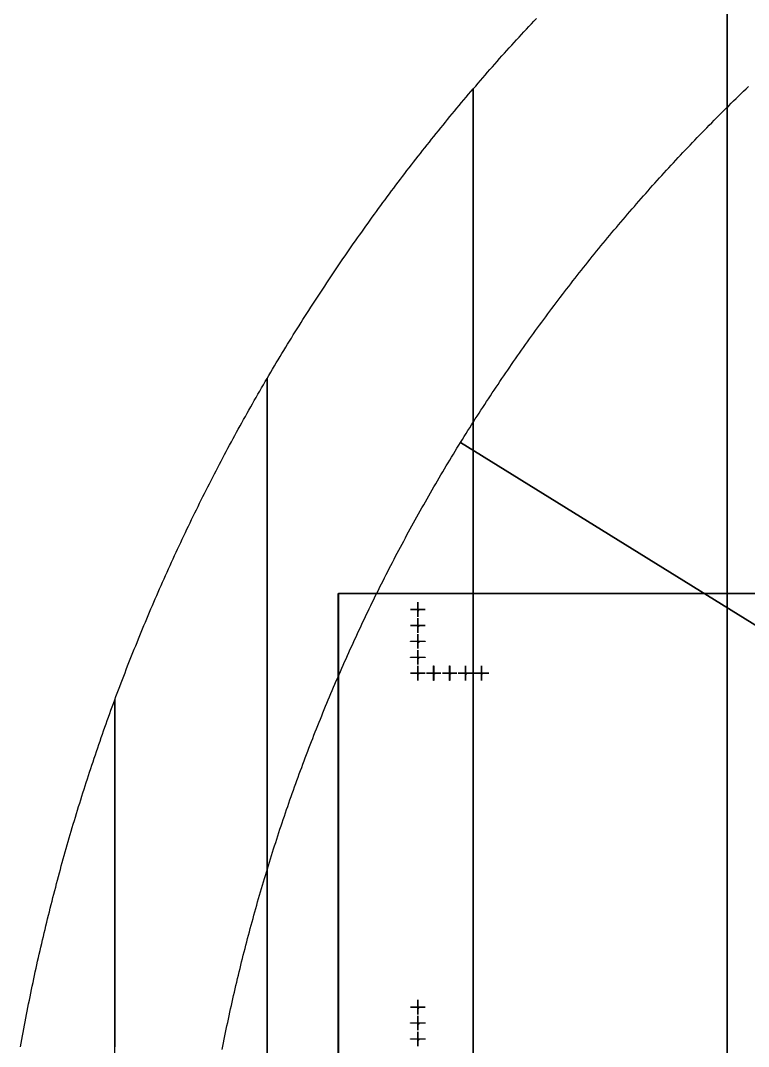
# Model space of a CAD drawing. Extents: x -25400 to 25400, y -24113 to 25400.
# Drawn here: x -25006 to -15848, y 4459 to 17359 of the extents above; entities that cross this region are included whole.
import ezdxf

# ---------------------------------------------------------------- set-up
doc = ezdxf.new("R2010")
doc.units = 0
for name, color, linetype in [('L0D0', 1, 'CONTINUOUS'), ('L1D0', 2, 'CONTINUOUS'), ('L3D0', 3, 'CONTINUOUS')]:
    doc.layers.add(name, color=color, linetype=linetype)

msp = doc.modelspace()

# ---------------------------------------------------------------- linework, layer by layer
at = {"layer": 'L0D0'}
for points in [[(-16115.797, 19632.653), (-16115.797, -19632.653)], [(-16115.797, -19632.653), (-16115.797, 19632.653)], [(-19309.859, -16501.193), (-19309.859, 16501.193), (-19280.137, 16535.91), (-19250.352, 16570.574), (-19220.506, 16605.185), (-19190.597, 16639.742), (-19160.625, 16674.245), (-19130.592, 16708.693), (-19100.497, 16743.088), (-19070.34, 16777.429), (-19040.122, 16811.715), (-19009.842, 16845.947), (-18979.5, 16880.124), (-18949.096, 16914.247), (-18918.632, 16948.315), (-18888.106, 16982.328), (-18857.519, 17016.286), (-18826.871, 17050.189), (-18796.162, 17084.036), (-18765.392, 17117.829), (-18734.561, 17151.566), (-18703.67, 17185.247), (-18672.718, 17218.873), (-18641.706, 17252.443), (-18610.633, 17285.957), (-18579.501, 17319.416), (-18548.308, 17352.818), (-18517.055, 17386.164)], [(0, 0), (-19469.972, 12055.297), (-19447.088, 12092.178), (-19424.134, 12129.016), (-19401.11, 12165.81), (-19378.016, 12202.561), (-19354.853, 12239.267), (-19331.62, 12275.93), (-19308.318, 12312.549), (-19284.946, 12349.123), (-19261.505, 12385.653), (-19237.995, 12422.139), (-19214.416, 12458.58), (-19190.768, 12494.976), (-19167.051, 12531.328), (-19143.265, 12567.634), (-19119.41, 12603.895), (-19095.486, 12640.111), (-19071.494, 12676.281), (-19047.434, 12712.406), (-19023.304, 12748.486), (-18999.107, 12784.519), (-18974.841, 12820.507), (-18950.508, 12856.448), (-18926.106, 12892.344), (-18901.636, 12928.192), (-18877.098, 12963.995), (-18852.493, 12999.751), (-18827.819, 13035.46), (-18803.078, 13071.123), (-18778.27, 13106.738), (-18753.394, 13142.307), (-18728.45, 13177.828), (-18703.44, 13213.302), (-18678.362, 13248.728), (-18653.217, 13284.107), (-18628.005, 13319.438), (-18602.726, 13354.721), (-18577.381, 13389.956), (-18551.968, 13425.143), (-18526.489, 13460.282), (-18500.944, 13495.373), (-18475.331, 13530.415), (-18449.653, 13565.408), (-18423.908, 13600.353), (-18398.097, 13635.249), (-18372.22, 13670.096), (-18346.277, 13704.894), (-18320.268, 13739.642), (-18294.194, 13774.341), (-18268.053, 13808.991), (-18241.847, 13843.591), (-18215.576, 13878.141), (-18189.238, 13912.642), (-18162.836, 13947.092), (-18136.368, 13981.493), (-18109.836, 14015.843), (-18083.238, 14050.143), (-18056.575, 14084.392), (-18029.847, 14118.591), (-18003.055, 14152.739), (-17976.198, 14186.836), (-17949.276, 14220.882), (-17922.29, 14254.877), (-17895.239, 14288.821), (-17868.124, 14322.714), (-17840.945, 14356.555), (-17813.702, 14390.345), (-17786.395, 14424.083), (-17759.024, 14457.769), (-17731.589, 14491.403), (-17704.09, 14524.985), (-17676.528, 14558.515), (-17648.903, 14591.992), (-17621.214, 14625.417), (-17593.461, 14658.79), (-17565.646, 14692.11), (-17537.767, 14725.377), (-17509.825, 14758.591), (-17481.821, 14791.753), (-17453.753, 14824.861), (-17425.623, 14857.916), (-17397.431, 14890.917), (-17369.175, 14923.865), (-17340.858, 14956.759), (-17312.478, 14989.6), (-17284.036, 15022.387), (-17255.532, 15055.12), (-17226.966, 15087.798), (-17198.337, 15120.423), (-17169.648, 15152.993), (-17140.896, 15185.509), (-17112.083, 15217.97), (-17083.208, 15250.377), (-17054.273, 15282.728), (-17025.275, 15315.025), (-16996.217, 15347.267), (-16967.098, 15379.454), (-16937.917, 15411.585), (-16908.676, 15443.661), (-16879.374, 15475.682), (-16850.011, 15507.647), (-16820.588, 15539.556), (-16791.105, 15571.41), (-16761.561, 15603.207), (-16731.957, 15634.949), (-16702.293, 15666.634), (-16672.568, 15698.263), (-16642.784, 15729.836), (-16612.94, 15761.352), (-16583.037, 15792.811), (-16553.074, 15824.214), (-16523.051, 15855.56), (-16492.969, 15886.849), (-16462.828, 15918.081), (-16432.627, 15949.256), (-16402.368, 15980.373), (-16372.05, 16011.433), (-16341.673, 16042.436), (-16311.237, 16073.38), (-16280.742, 16104.268), (-16250.189, 16135.097), (-16219.578, 16165.868), (-16188.908, 16196.581), (-16158.181, 16227.236), (-16127.395, 16257.833), (-16096.551, 16288.371), (-16065.65, 16318.851), (-16034.69, 16349.272), (-16003.673, 16379.635), (-15972.599, 16409.938), (-15941.467, 16440.183), (-15910.278, 16470.369), (-15879.032, 16500.495), (-15847.729, 16530.562)], [(-21905.071, -12857.988), (-21905.071, 12857.988), (-21881.901, 12897.381), (-21858.659, 12936.732), (-21835.346, 12976.042), (-21811.963, 13015.309), (-21788.509, 13054.534), (-21764.985, 13093.718), (-21741.39, 13132.858), (-21717.725, 13171.956), (-21693.989, 13211.012), (-21670.183, 13250.025), (-21646.307, 13288.995), (-21622.361, 13327.922), (-21598.345, 13366.805), (-21574.259, 13405.646), (-21550.104, 13444.443), (-21525.878, 13483.196), (-21501.583, 13521.906), (-21477.218, 13560.572), (-21452.783, 13599.194), (-21428.28, 13637.772), (-21403.706, 13676.306), (-21379.064, 13714.796), (-21354.352, 13753.241), (-21329.571, 13791.642), (-21304.721, 13829.998), (-21279.802, 13868.31), (-21254.815, 13906.576), (-21229.758, 13944.798), (-21204.633, 13982.974), (-21179.439, 14021.105), (-21154.176, 14059.191), (-21128.845, 14097.231), (-21103.445, 14135.225), (-21077.978, 14173.174), (-21052.442, 14211.077), (-21026.838, 14248.933), (-21001.165, 14286.744), (-20975.425, 14324.509), (-20949.617, 14362.227), (-20923.741, 14399.898), (-20897.797, 14437.523), (-20871.786, 14475.101), (-20845.707, 14512.633), (-20819.56, 14550.117), (-20793.347, 14587.554), (-20767.065, 14624.944), (-20740.717, 14662.287), (-20714.302, 14699.582), (-20687.819, 14736.83), (-20661.269, 14774.03), (-20634.653, 14811.182), (-20607.97, 14848.286), (-20581.22, 14885.342), (-20554.403, 14922.35), (-20527.52, 14959.309), (-20500.57, 14996.22), (-20473.554, 15033.083), (-20446.472, 15069.897), (-20419.323, 15106.662), (-20392.109, 15143.378), (-20364.828, 15180.045), (-20337.482, 15216.663), (-20310.069, 15253.232), (-20282.591, 15289.751), (-20255.047, 15326.221), (-20227.438, 15362.641), (-20199.763, 15399.012), (-20172.023, 15435.333), (-20144.217, 15471.603), (-20116.347, 15507.824), (-20088.411, 15543.994), (-20060.41, 15580.114), (-20032.344, 15616.184), (-20004.213, 15652.203), (-19976.018, 15688.171), (-19947.757, 15724.089), (-19919.433, 15759.956), (-19891.043, 15795.771), (-19862.59, 15831.536), (-19834.072, 15867.249), (-19805.49, 15902.911), (-19776.843, 15938.522), (-19748.133, 15974.08), (-19719.359, 16009.587), (-19690.521, 16045.043), (-19661.619, 16080.446), (-19632.653, 16115.797), (-19603.624, 16151.096), (-19574.532, 16186.343), (-19545.376, 16221.538), (-19516.157, 16256.68), (-19486.874, 16291.769), (-19457.529, 16326.805), (-19428.12, 16361.789), (-19398.649, 16396.72), (-19369.115, 16431.597), (-19339.518, 16466.422), (-19309.859, 16501.193), (-19309.859, -16501.193)], [(-23820.952, -8816.023), (-23820.952, 8816.023), (-23805.05, 8858.87), (-23789.072, 8901.688), (-23773.017, 8944.478), (-23756.884, 8987.238), (-23740.675, 9029.97), (-23724.389, 9072.672), (-23708.026, 9115.345), (-23691.586, 9157.988), (-23675.07, 9200.602), (-23658.477, 9243.185), (-23641.807, 9285.739), (-23625.061, 9328.263), (-23608.238, 9370.757), (-23591.339, 9413.22), (-23574.364, 9455.653), (-23557.312, 9498.055), (-23540.184, 9540.427), (-23522.98, 9582.767), (-23505.699, 9625.077), (-23488.343, 9667.355), (-23470.91, 9709.602), (-23453.402, 9751.818), (-23435.817, 9794.002), (-23418.157, 9836.154), (-23400.421, 9878.275), (-23382.609, 9920.364), (-23364.721, 9962.42), (-23346.758, 10004.444), (-23328.719, 10046.436), (-23310.604, 10088.395), (-23292.415, 10130.322), (-23274.149, 10172.216), (-23255.809, 10214.077), (-23237.393, 10255.904), (-23218.902, 10297.699), (-23200.335, 10339.46), (-23181.694, 10381.188), (-23162.977, 10422.882), (-23144.186, 10464.543), (-23125.32, 10506.169), (-23106.378, 10547.762), (-23087.362, 10589.32), (-23068.271, 10630.844), (-23049.106, 10672.334), (-23029.866, 10713.789), (-23010.551, 10755.21), (-22991.162, 10796.595), (-22971.698, 10837.946), (-22952.16, 10879.262), (-22932.548, 10920.542), (-22912.862, 10961.787), (-22893.101, 11002.997), (-22873.266, 11044.171), (-22853.357, 11085.309), (-22833.374, 11126.411), (-22813.317, 11167.477), (-22793.187, 11208.507), (-22772.982, 11249.501), (-22752.704, 11290.459), (-22732.352, 11331.379), (-22711.927, 11372.264), (-22691.428, 11413.111), (-22670.855, 11453.921), (-22650.21, 11494.695), (-22629.491, 11535.431), (-22608.698, 11576.129), (-22587.832, 11616.791), (-22566.894, 11657.414), (-22545.882, 11698), (-22524.797, 11738.548), (-22503.639, 11779.058), (-22482.409, 11819.53), (-22461.105, 11859.964), (-22439.729, 11900.359), (-22418.281, 11940.716), (-22396.759, 11981.034), (-22375.166, 12021.313), (-22353.499, 12061.553), (-22331.761, 12101.755), (-22309.95, 12141.917), (-22288.067, 12182.04), (-22266.111, 12222.123), (-22244.084, 12262.167), (-22221.984, 12302.171), (-22199.813, 12342.135), (-22177.57, 12382.059), (-22155.255, 12421.944), (-22132.868, 12461.788), (-22110.41, 12501.591), (-22087.88, 12541.355), (-22065.278, 12581.077), (-22042.605, 12620.759), (-22019.861, 12660.4), (-21997.045, 12700), (-21974.158, 12739.559), (-21951.2, 12779.077), (-21928.171, 12818.553), (-21905.071, 12857.988), (-21905.071, -12857.988)], [(-22469.196, 4420.998), (-22460.776, 4463.577), (-22452.276, 4506.141), (-22443.695, 4548.688), (-22435.033, 4591.22), (-22426.291, 4633.734), (-22417.468, 4676.232), (-22408.564, 4718.713), (-22399.58, 4761.178), (-22390.516, 4803.625), (-22381.371, 4846.055), (-22372.145, 4888.467), (-22362.84, 4930.862), (-22353.454, 4973.239), (-22343.987, 5015.599), (-22334.441, 5057.94), (-22324.814, 5100.263), (-22315.107, 5142.568), (-22305.32, 5184.854), (-22295.452, 5227.122), (-22285.505, 5269.371), (-22275.477, 5311.601), (-22265.37, 5353.812), (-22255.182, 5396.004), (-22244.915, 5438.176), (-22234.568, 5480.329), (-22224.14, 5522.462), (-22213.633, 5564.575), (-22203.046, 5606.668), (-22192.38, 5648.741), (-22181.633, 5690.794), (-22170.807, 5732.827), (-22159.902, 5774.838), (-22148.916, 5816.829), (-22137.851, 5858.8), (-22126.707, 5900.749), (-22115.483, 5942.677), (-22104.18, 5984.583), (-22092.797, 6026.468), (-22081.335, 6068.332), (-22069.793, 6110.173), (-22058.173, 6151.993), (-22046.473, 6193.79), (-22034.694, 6235.566), (-22022.835, 6277.319), (-22010.898, 6319.049), (-21998.881, 6360.757), (-21986.786, 6402.441), (-21974.611, 6444.103), (-21962.358, 6485.742), (-21950.025, 6527.357), (-21937.614, 6568.949), (-21925.124, 6610.517), (-21912.555, 6652.062), (-21899.908, 6693.583), (-21887.181, 6735.079), (-21874.377, 6776.552), (-21861.493, 6818), (-21848.531, 6859.423), (-21835.491, 6900.822), (-21822.372, 6942.196), (-21809.175, 6983.545), (-21795.899, 7024.87), (-21782.545, 7066.168), (-21769.113, 7107.442), (-21755.602, 7148.69), (-21742.014, 7189.912), (-21728.347, 7231.109), (-21714.602, 7272.279), (-21700.78, 7313.423), (-21686.879, 7354.541), (-21672.9, 7395.633), (-21658.844, 7436.698), (-21644.71, 7477.737), (-21630.498, 7518.748), (-21616.208, 7559.733), (-21601.841, 7600.69), (-21587.396, 7641.62), (-21572.873, 7682.522), (-21558.273, 7723.397), (-21543.595, 7764.245), (-21528.841, 7805.064), (-21514.008, 7845.855), (-21499.099, 7886.618), (-21484.112, 7927.353), (-21469.048, 7968.059), (-21453.907, 8008.737), (-21438.689, 8049.386), (-21423.394, 8090.006), (-21408.022, 8130.597), (-21392.573, 8171.159), (-21377.047, 8211.691), (-21361.444, 8252.194), (-21345.765, 8292.667), (-21330.009, 8333.11), (-21314.176, 8373.524), (-21298.267, 8413.907), (-21282.281, 8454.261), (-21266.219, 8494.583), (-21250.08, 8534.876), (-21233.865, 8575.137), (-21217.574, 8615.368), (-21201.206, 8655.568), (-21184.763, 8695.737), (-21168.243, 8735.874), (-21151.647, 8775.98), (-21134.975, 8816.055), (-21118.227, 8856.098), (-21101.404, 8896.109), (-21084.504, 8936.088), (-21067.529, 8976.035), (-21050.478, 9015.95), (-21033.352, 9055.833), (-21016.15, 9095.683), (-20998.872, 9135.5), (-20981.519, 9175.284), (-20964.091, 9215.036), (-20946.588, 9254.754), (-20929.009, 9294.439), (-20911.355, 9334.091), (-20893.625, 9373.709), (-20875.821, 9413.293), (-20857.942, 9452.844), (-20839.988, 9492.361), (-20821.959, 9531.844), (-20803.855, 9571.292), (-20785.676, 9610.706), (-20767.423, 9650.085), (-20749.095, 9689.43), (-20730.693, 9728.74), (-20712.216, 9768.015), (-20693.664, 9807.255), (-20675.039, 9846.46), (-20656.339, 9885.629), (-20637.565, 9924.763), (-20618.716, 9963.861), (-20599.794, 10002.924), (-20580.798, 10041.95), (-20561.728, 10080.94), (-20542.583, 10119.895), (-20523.365, 10158.812), (-20504.074, 10197.694), (-20484.708, 10236.538), (-20465.27, 10275.346), (-20445.757, 10314.117), (-20426.171, 10352.851), (-20406.512, 10391.548), (-20386.779, 10430.207), (-20366.974, 10468.829), (-20347.095, 10507.414), (-20327.143, 10545.96), (-20307.117, 10584.469), (-20287.019, 10622.94), (-20266.848, 10661.372), (-20246.605, 10699.766), (-20226.288, 10738.122), (-20205.899, 10776.439), (-20185.437, 10814.718), (-20164.903, 10852.957), (-20144.296, 10891.158), (-20123.617, 10929.32), (-20102.866, 10967.442), (-20082.042, 11005.525), (-20061.147, 11043.568), (-20040.179, 11081.572), (-20019.139, 11119.535), (-19998.027, 11157.459), (-19976.844, 11195.343), (-19955.589, 11233.187), (-19934.262, 11270.99), (-19912.863, 11308.753), (-19891.393, 11346.475), (-19869.851, 11384.156), (-19848.238, 11421.797), (-19826.554, 11459.396), (-19804.798, 11496.954), (-19782.972, 11534.471), (-19761.074, 11571.947), (-19739.105, 11609.381), (-19717.066, 11646.773), (-19694.955, 11684.123), (-19672.774, 11721.432), (-19650.522, 11758.698), (-19628.2, 11795.922), (-19605.807, 11833.104), (-19583.343, 11870.243), (-19560.809, 11907.339), (-19538.205, 11944.393), (-19515.531, 11981.404), (-19492.787, 12018.372), (-19469.972, 12055.297), (0, 0)], [(-25006.14, 4455.665), (-24998.083, 4500.651), (-24989.944, 4545.623), (-24981.725, 4590.58), (-24973.424, 4635.523), (-24965.043, 4680.45), (-24956.581, 4725.362), (-24948.039, 4770.259), (-24939.415, 4815.141), (-24930.711, 4860.007), (-24921.926, 4904.857), (-24913.06, 4949.691), (-24904.114, 4994.509), (-24895.087, 5039.311), (-24885.979, 5084.097), (-24876.791, 5128.866), (-24867.522, 5173.619), (-24858.173, 5218.355), (-24848.743, 5263.074), (-24839.233, 5307.776), (-24829.643, 5352.461), (-24819.972, 5397.128), (-24810.221, 5441.778), (-24800.389, 5486.411), (-24790.477, 5531.026), (-24780.485, 5575.622), (-24770.413, 5620.201), (-24760.26, 5664.761), (-24750.027, 5709.304), (-24739.714, 5753.827), (-24729.322, 5798.332), (-24718.849, 5842.819), (-24708.295, 5887.286), (-24697.662, 5931.734), (-24686.949, 5976.163), (-24676.157, 6020.573), (-24665.284, 6064.963), (-24654.331, 6109.334), (-24643.299, 6153.685), (-24632.186, 6198.016), (-24620.994, 6242.326), (-24609.723, 6286.617), (-24598.371, 6330.887), (-24586.94, 6375.137), (-24575.43, 6419.366), (-24563.839, 6463.575), (-24552.17, 6507.762), (-24540.42, 6551.929), (-24528.592, 6596.074), (-24516.684, 6640.197), (-24504.696, 6684.3), (-24492.629, 6728.38), (-24480.483, 6772.439), (-24468.258, 6816.476), (-24455.953, 6860.491), (-24443.57, 6904.484), (-24431.107, 6948.454), (-24418.565, 6992.402), (-24405.944, 7036.327), (-24393.244, 7080.23), (-24380.465, 7124.109), (-24367.607, 7167.965), (-24354.67, 7211.799), (-24341.655, 7255.609), (-24328.56, 7299.395), (-24315.387, 7343.158), (-24302.135, 7386.897), (-24288.804, 7430.612), (-24275.395, 7474.303), (-24261.907, 7517.97), (-24248.341, 7561.612), (-24234.696, 7605.23), (-24220.972, 7648.823), (-24207.171, 7692.392), (-24193.29, 7735.936), (-24179.332, 7779.454), (-24165.295, 7822.948), (-24151.18, 7866.416), (-24136.987, 7909.859), (-24122.716, 7953.276), (-24108.366, 7996.667), (-24093.939, 8040.032), (-24079.433, 8083.372), (-24064.85, 8126.685), (-24050.188, 8169.972), (-24035.449, 8213.232), (-24020.632, 8256.466), (-24005.737, 8299.673), (-23990.765, 8342.854), (-23975.715, 8386.007), (-23960.587, 8429.133), (-23945.381, 8472.232), (-23930.098, 8515.303), (-23914.738, 8558.347), (-23899.3, 8601.363), (-23883.785, 8644.351), (-23868.193, 8687.312), (-23852.523, 8730.244), (-23836.776, 8773.148), (-23820.952, 8816.023), (-23820.952, 4455.665)]]:
    msp.add_lwpolyline(points, dxfattribs=at)
at = {"layer": 'L1D0'}
for points in [[(-20098.5, 9951.6), (-20098.5, 9954.1), (-20015.5, 9954.1), (-20015.5, 9951.6)], [(-20007.7, 9947.85), (-20007.7, 9952.65), (-20012.5, 9952.65), (-20012.5, 9953.05), (-20007.7, 9953.05), (-20007.7, 9957.85), (-20007.3, 9957.85), (-20007.3, 9953.05), (-20002.5, 9953.05), (-20002.5, 9952.65), (-20007.3, 9952.65), (-20007.3, 9947.85)], [(-20008.75, 9960.85), (-20008.75, 10043.85), (-20006.25, 10043.85), (-20006.25, 9960.85)], [(-20008.75, 9861.85), (-20008.75, 9944.85), (-20006.25, 9944.85), (-20006.25, 9861.85)], [(-20001.5, 9942.294), (-20001.5, 9945.85), (-19997.056, 9945.85), (-19997.056, 9944.961), (-20000.611, 9944.961), (-20000.611, 9943.183), (-19997.944, 9943.183), (-19997.944, 9942.294)], [(-20001.5, 9939.628), (-20001.5, 9940.517), (-19997.944, 9940.517), (-19997.944, 9939.628)], [(-19999.5, 9951.6), (-19999.5, 9954.1), (-19916.5, 9954.1), (-19916.5, 9951.6)], [(-19997.944, 9940.517), (-19997.944, 9942.294), (-19997.056, 9942.294), (-19997.056, 9940.517)], [(-20008.75, 9760.85), (-20008.75, 9843.85), (-20006.25, 9843.85), (-20006.25, 9760.85)], [(-20098.5, 9751.6), (-20098.5, 9754.1), (-20015.5, 9754.1), (-20015.5, 9751.6)], [(-20007.7, 9747.85), (-20007.7, 9752.65), (-20012.5, 9752.65), (-20012.5, 9753.05), (-20007.7, 9753.05), (-20007.7, 9757.85), (-20007.3, 9757.85), (-20007.3, 9753.05), (-20002.5, 9753.05), (-20002.5, 9752.65), (-20007.3, 9752.65), (-20007.3, 9747.85)], [(-20008.75, 9661.85), (-20008.75, 9744.85), (-20006.25, 9744.85), (-20006.25, 9661.85)], [(-19998.833, 9739.628), (-19998.833, 9741.406), (-20001.5, 9741.406), (-20001.5, 9743.183), (-20000.611, 9743.183), (-20000.611, 9742.294), (-19998.833, 9742.294), (-19998.833, 9744.961), (-19999.722, 9744.961), (-19999.722, 9745.85), (-19997.944, 9745.85), (-19997.944, 9742.294), (-19997.056, 9742.294), (-19997.056, 9741.406), (-19997.944, 9741.406), (-19997.944, 9739.628)], [(-20000.611, 9743.183), (-20000.611, 9744.961), (-19999.722, 9744.961), (-19999.722, 9743.183)], [(-19999.5, 9751.6), (-19999.5, 9754.1), (-19916.5, 9754.1), (-19916.5, 9751.6)], [(-20098.5, 9551.6), (-20098.5, 9554.1), (-20015.5, 9554.1), (-20015.5, 9551.6)], [(-20007.7, 9547.85), (-20007.7, 9552.65), (-20012.5, 9552.65), (-20012.5, 9553.05), (-20007.7, 9553.05), (-20007.7, 9557.85), (-20007.3, 9557.85), (-20007.3, 9553.05), (-20002.5, 9553.05), (-20002.5, 9552.65), (-20007.3, 9552.65), (-20007.3, 9547.85)], [(-20008.75, 9560.85), (-20008.75, 9643.85), (-20006.25, 9643.85), (-20006.25, 9560.85)], [(-19999.5, 9551.6), (-19999.5, 9554.1), (-19916.5, 9554.1), (-19916.5, 9551.6)], [(-20008.75, 9461.85), (-20008.75, 9544.85), (-20006.25, 9544.85), (-20006.25, 9461.85)], [(-20008.75, 9360.85), (-20008.75, 9443.85), (-20006.25, 9443.85), (-20006.25, 9360.85)], [(-20001.5, 9544.961), (-20001.5, 9545.85), (-19997.944, 9545.85), (-19997.944, 9544.961)], [(-20001.5, 9539.628), (-20001.5, 9540.517), (-19997.944, 9540.517), (-19997.944, 9539.628)], [(-20000.611, 9542.294), (-20000.611, 9543.183), (-19997.944, 9543.183), (-19997.944, 9542.294)], [(-19997.944, 9543.183), (-19997.944, 9544.961), (-19997.056, 9544.961), (-19997.056, 9543.183)], [(-19997.944, 9540.517), (-19997.944, 9542.294), (-19997.056, 9542.294), (-19997.056, 9540.517)], [(-20098.5, 9351.6), (-20098.5, 9354.1), (-20015.5, 9354.1), (-20015.5, 9351.6)], [(-20007.7, 9347.85), (-20007.7, 9352.65), (-20012.5, 9352.65), (-20012.5, 9353.05), (-20007.7, 9353.05), (-20007.7, 9357.85), (-20007.3, 9357.85), (-20007.3, 9353.05), (-20002.5, 9353.05), (-20002.5, 9352.65), (-20007.3, 9352.65), (-20007.3, 9347.85)], [(-20008.75, 9261.85), (-20008.75, 9344.85), (-20006.25, 9344.85), (-20006.25, 9261.85)], [(-20001.5, 9344.072), (-20001.5, 9344.961), (-20000.611, 9344.961), (-20000.611, 9344.072)], [(-20001.5, 9339.628), (-20001.5, 9341.406), (-20000.611, 9341.406), (-20000.611, 9340.517), (-19997.056, 9340.517), (-19997.056, 9339.628)], [(-20000.611, 9344.961), (-20000.611, 9345.85), (-19997.944, 9345.85), (-19997.944, 9344.961)], [(-20000.611, 9341.406), (-20000.611, 9342.294), (-19998.833, 9342.294), (-19998.833, 9341.406)], [(-19999.5, 9351.6), (-19999.5, 9354.1), (-19916.5, 9354.1), (-19916.5, 9351.6)], [(-19998.833, 9342.294), (-19998.833, 9343.183), (-19997.944, 9343.183), (-19997.944, 9342.294)], [(-19997.944, 9343.183), (-19997.944, 9344.961), (-19997.056, 9344.961), (-19997.056, 9343.183)], [(-20008.75, 9160.85), (-20008.75, 9243.85), (-20006.25, 9243.85), (-20006.25, 9160.85)], [(-19808.75, 9160.85), (-19808.75, 9243.85), (-19806.25, 9243.85), (-19806.25, 9160.85)], [(-19608.75, 9160.85), (-19608.75, 9243.85), (-19606.25, 9243.85), (-19606.25, 9160.85)], [(-19408.75, 9160.85), (-19408.75, 9243.85), (-19406.25, 9243.85), (-19406.25, 9160.85)], [(-19208.75, 9160.85), (-19208.75, 9243.85), (-19206.25, 9243.85), (-19206.25, 9160.85)], [(-20098.5, 9151.6), (-20098.5, 9154.1), (-20015.5, 9154.1), (-20015.5, 9151.6)], [(-20007.7, 9147.85), (-20007.7, 9152.65), (-20012.5, 9152.65), (-20012.5, 9153.05), (-20007.7, 9153.05), (-20007.7, 9157.85), (-20007.3, 9157.85), (-20007.3, 9153.05), (-20002.5, 9153.05), (-20002.5, 9152.65), (-20007.3, 9152.65), (-20007.3, 9147.85)], [(-20008.75, 9061.85), (-20008.75, 9144.85), (-20006.25, 9144.85), (-20006.25, 9061.85)], [(-20000.611, 9139.628), (-20000.611, 9140.517), (-19999.722, 9140.517), (-19999.722, 9144.072), (-20000.611, 9144.072), (-20000.611, 9144.961), (-19999.722, 9144.961), (-19999.722, 9145.85), (-19998.833, 9145.85), (-19998.833, 9140.517), (-19997.944, 9140.517), (-19997.944, 9139.628)], [(-19999.5, 9151.6), (-19999.5, 9154.1), (-19916.5, 9154.1), (-19916.5, 9151.6)], [(-19898.5, 9151.6), (-19898.5, 9154.1), (-19815.5, 9154.1), (-19815.5, 9151.6)], [(-19807.7, 9147.85), (-19807.7, 9152.65), (-19812.5, 9152.65), (-19812.5, 9153.05), (-19807.7, 9153.05), (-19807.7, 9157.85), (-19807.3, 9157.85), (-19807.3, 9153.05), (-19802.5, 9153.05), (-19802.5, 9152.65), (-19807.3, 9152.65), (-19807.3, 9147.85)], [(-19808.75, 9061.85), (-19808.75, 9144.85), (-19806.25, 9144.85), (-19806.25, 9061.85)], [(-19801.5, 9144.072), (-19801.5, 9144.961), (-19800.611, 9144.961), (-19800.611, 9144.072)], [(-19801.5, 9139.628), (-19801.5, 9141.406), (-19800.611, 9141.406), (-19800.611, 9140.517), (-19797.056, 9140.517), (-19797.056, 9139.628)], [(-19800.611, 9144.961), (-19800.611, 9145.85), (-19797.944, 9145.85), (-19797.944, 9144.961)], [(-19800.611, 9141.406), (-19800.611, 9142.294), (-19798.833, 9142.294), (-19798.833, 9141.406)], [(-19799.5, 9151.6), (-19799.5, 9154.1), (-19716.5, 9154.1), (-19716.5, 9151.6)], [(-19798.833, 9142.294), (-19798.833, 9143.183), (-19797.944, 9143.183), (-19797.944, 9142.294)], [(-19797.944, 9143.183), (-19797.944, 9144.961), (-19797.056, 9144.961), (-19797.056, 9143.183)], [(-19698.5, 9151.6), (-19698.5, 9154.1), (-19615.5, 9154.1), (-19615.5, 9151.6)], [(-19607.7, 9147.85), (-19607.7, 9152.65), (-19612.5, 9152.65), (-19612.5, 9153.05), (-19607.7, 9153.05), (-19607.7, 9157.85), (-19607.3, 9157.85), (-19607.3, 9153.05), (-19602.5, 9153.05), (-19602.5, 9152.65), (-19607.3, 9152.65), (-19607.3, 9147.85)], [(-19608.75, 9061.85), (-19608.75, 9144.85), (-19606.25, 9144.85), (-19606.25, 9061.85)], [(-19601.5, 9144.961), (-19601.5, 9145.85), (-19597.944, 9145.85), (-19597.944, 9144.961)], [(-19601.5, 9139.628), (-19601.5, 9140.517), (-19597.944, 9140.517), (-19597.944, 9139.628)], [(-19600.611, 9142.294), (-19600.611, 9143.183), (-19597.944, 9143.183), (-19597.944, 9142.294)], [(-19599.5, 9151.6), (-19599.5, 9154.1), (-19516.5, 9154.1), (-19516.5, 9151.6)], [(-19597.944, 9143.183), (-19597.944, 9144.961), (-19597.056, 9144.961), (-19597.056, 9143.183)], [(-19597.944, 9140.517), (-19597.944, 9142.294), (-19597.056, 9142.294), (-19597.056, 9140.517)], [(-19498.5, 9151.6), (-19498.5, 9154.1), (-19415.5, 9154.1), (-19415.5, 9151.6)], [(-19407.7, 9147.85), (-19407.7, 9152.65), (-19412.5, 9152.65), (-19412.5, 9153.05), (-19407.7, 9153.05), (-19407.7, 9157.85), (-19407.3, 9157.85), (-19407.3, 9153.05), (-19402.5, 9153.05), (-19402.5, 9152.65), (-19407.3, 9152.65), (-19407.3, 9147.85)], [(-19408.75, 9061.85), (-19408.75, 9144.85), (-19406.25, 9144.85), (-19406.25, 9061.85)], [(-19398.833, 9139.628), (-19398.833, 9141.406), (-19401.5, 9141.406), (-19401.5, 9143.183), (-19400.611, 9143.183), (-19400.611, 9142.294), (-19398.833, 9142.294), (-19398.833, 9144.961), (-19399.722, 9144.961), (-19399.722, 9145.85), (-19397.944, 9145.85), (-19397.944, 9142.294), (-19397.056, 9142.294), (-19397.056, 9141.406), (-19397.944, 9141.406), (-19397.944, 9139.628)], [(-19400.611, 9143.183), (-19400.611, 9144.961), (-19399.722, 9144.961), (-19399.722, 9143.183)], [(-19399.5, 9151.6), (-19399.5, 9154.1), (-19316.5, 9154.1), (-19316.5, 9151.6)], [(-19298.5, 9151.6), (-19298.5, 9154.1), (-19215.5, 9154.1), (-19215.5, 9151.6)], [(-19207.7, 9147.85), (-19207.7, 9152.65), (-19212.5, 9152.65), (-19212.5, 9153.05), (-19207.7, 9153.05), (-19207.7, 9157.85), (-19207.3, 9157.85), (-19207.3, 9153.05), (-19202.5, 9153.05), (-19202.5, 9152.65), (-19207.3, 9152.65), (-19207.3, 9147.85)], [(-19208.75, 9061.85), (-19208.75, 9144.85), (-19206.25, 9144.85), (-19206.25, 9061.85)], [(-19201.5, 9142.294), (-19201.5, 9145.85), (-19197.056, 9145.85), (-19197.056, 9144.961), (-19200.611, 9144.961), (-19200.611, 9143.183), (-19197.944, 9143.183), (-19197.944, 9142.294)], [(-19201.5, 9139.628), (-19201.5, 9140.517), (-19197.944, 9140.517), (-19197.944, 9139.628)], [(-19199.5, 9151.6), (-19199.5, 9154.1), (-19116.5, 9154.1), (-19116.5, 9151.6)], [(-19197.944, 9140.517), (-19197.944, 9142.294), (-19197.056, 9142.294), (-19197.056, 9140.517)], [(-20008.75, 4960.85), (-20008.75, 5043.85), (-20006.25, 5043.85), (-20006.25, 4960.85)], [(-20098.5, 4951.6), (-20098.5, 4954.1), (-20015.5, 4954.1), (-20015.5, 4951.6)], [(-20007.7, 4947.85), (-20007.7, 4952.65), (-20012.5, 4952.65), (-20012.5, 4953.05), (-20007.7, 4953.05), (-20007.7, 4957.85), (-20007.3, 4957.85), (-20007.3, 4953.05), (-20002.5, 4953.05), (-20002.5, 4952.65), (-20007.3, 4952.65), (-20007.3, 4947.85)], [(-20008.75, 4861.85), (-20008.75, 4944.85), (-20006.25, 4944.85), (-20006.25, 4861.85)], [(-20001.5, 4942.294), (-20001.5, 4945.85), (-19997.056, 4945.85), (-19997.056, 4944.961), (-20000.611, 4944.961), (-20000.611, 4943.183), (-19997.944, 4943.183), (-19997.944, 4942.294)], [(-20001.5, 4939.628), (-20001.5, 4940.517), (-19997.944, 4940.517), (-19997.944, 4939.628)], [(-19999.5, 4951.6), (-19999.5, 4954.1), (-19916.5, 4954.1), (-19916.5, 4951.6)], [(-19997.944, 4940.517), (-19997.944, 4942.294), (-19997.056, 4942.294), (-19997.056, 4940.517)], [(-20008.75, 4760.85), (-20008.75, 4843.85), (-20006.25, 4843.85), (-20006.25, 4760.85)], [(-20098.5, 4751.6), (-20098.5, 4754.1), (-20015.5, 4754.1), (-20015.5, 4751.6)], [(-20007.7, 4747.85), (-20007.7, 4752.65), (-20012.5, 4752.65), (-20012.5, 4753.05), (-20007.7, 4753.05), (-20007.7, 4757.85), (-20007.3, 4757.85), (-20007.3, 4753.05), (-20002.5, 4753.05), (-20002.5, 4752.65), (-20007.3, 4752.65), (-20007.3, 4747.85)], [(-20008.75, 4661.85), (-20008.75, 4744.85), (-20006.25, 4744.85), (-20006.25, 4661.85)], [(-19998.833, 4739.628), (-19998.833, 4741.406), (-20001.5, 4741.406), (-20001.5, 4743.183), (-20000.611, 4743.183), (-20000.611, 4742.294), (-19998.833, 4742.294), (-19998.833, 4744.961), (-19999.722, 4744.961), (-19999.722, 4745.85), (-19997.944, 4745.85), (-19997.944, 4742.294), (-19997.056, 4742.294), (-19997.056, 4741.406), (-19997.944, 4741.406), (-19997.944, 4739.628)], [(-20000.611, 4743.183), (-20000.611, 4744.961), (-19999.722, 4744.961), (-19999.722, 4743.183)], [(-19999.5, 4751.6), (-19999.5, 4754.1), (-19916.5, 4754.1), (-19916.5, 4751.6)], [(-20098.5, 4551.6), (-20098.5, 4554.1), (-20015.5, 4554.1), (-20015.5, 4551.6)], [(-20007.7, 4547.85), (-20007.7, 4552.65), (-20012.5, 4552.65), (-20012.5, 4553.05), (-20007.7, 4553.05), (-20007.7, 4557.85), (-20007.3, 4557.85), (-20007.3, 4553.05), (-20002.5, 4553.05), (-20002.5, 4552.65), (-20007.3, 4552.65), (-20007.3, 4547.85)], [(-20008.75, 4560.85), (-20008.75, 4643.85), (-20006.25, 4643.85), (-20006.25, 4560.85)], [(-20008.75, 4461.85), (-20008.75, 4544.85), (-20006.25, 4544.85), (-20006.25, 4461.85)], [(-20001.5, 4544.961), (-20001.5, 4545.85), (-19997.944, 4545.85), (-19997.944, 4544.961)], [(-20001.5, 4539.628), (-20001.5, 4540.517), (-19997.944, 4540.517), (-19997.944, 4539.628)], [(-20000.611, 4542.294), (-20000.611, 4543.183), (-19997.944, 4543.183), (-19997.944, 4542.294)], [(-19999.5, 4551.6), (-19999.5, 4554.1), (-19916.5, 4554.1), (-19916.5, 4551.6)], [(-19997.944, 4543.183), (-19997.944, 4544.961), (-19997.056, 4544.961), (-19997.056, 4543.183)], [(-19997.944, 4540.517), (-19997.944, 4542.294), (-19997.056, 4542.294), (-19997.056, 4540.517)]]:
    msp.add_lwpolyline(points, close=True, dxfattribs=at)
at = {"layer": 'L3D0'}
msp.add_lwpolyline([(-1.5, 10152.85), (-7001.5, 10152.85), (-7001.5, 3152.85), (-7004.5, 3152.85), (-7004.5, 10152.85), (-14004.5, 10152.85), (-14004.5, 3152.85), (-14007.5, 3152.85), (-14007.5, 10152.85), (-21007.5, 10152.85), (-21007.5, 3152.85), (-21010.5, 3152.85), (-21010.5, 10155.85), (-14007.5, 10155.85), (-14004.5, 10155.85), (-7004.5, 10155.85), (-7001.5, 10155.85), (-1.5, 10155.85)], dxfattribs=at)

doc.saveas('drawing.dxf')
